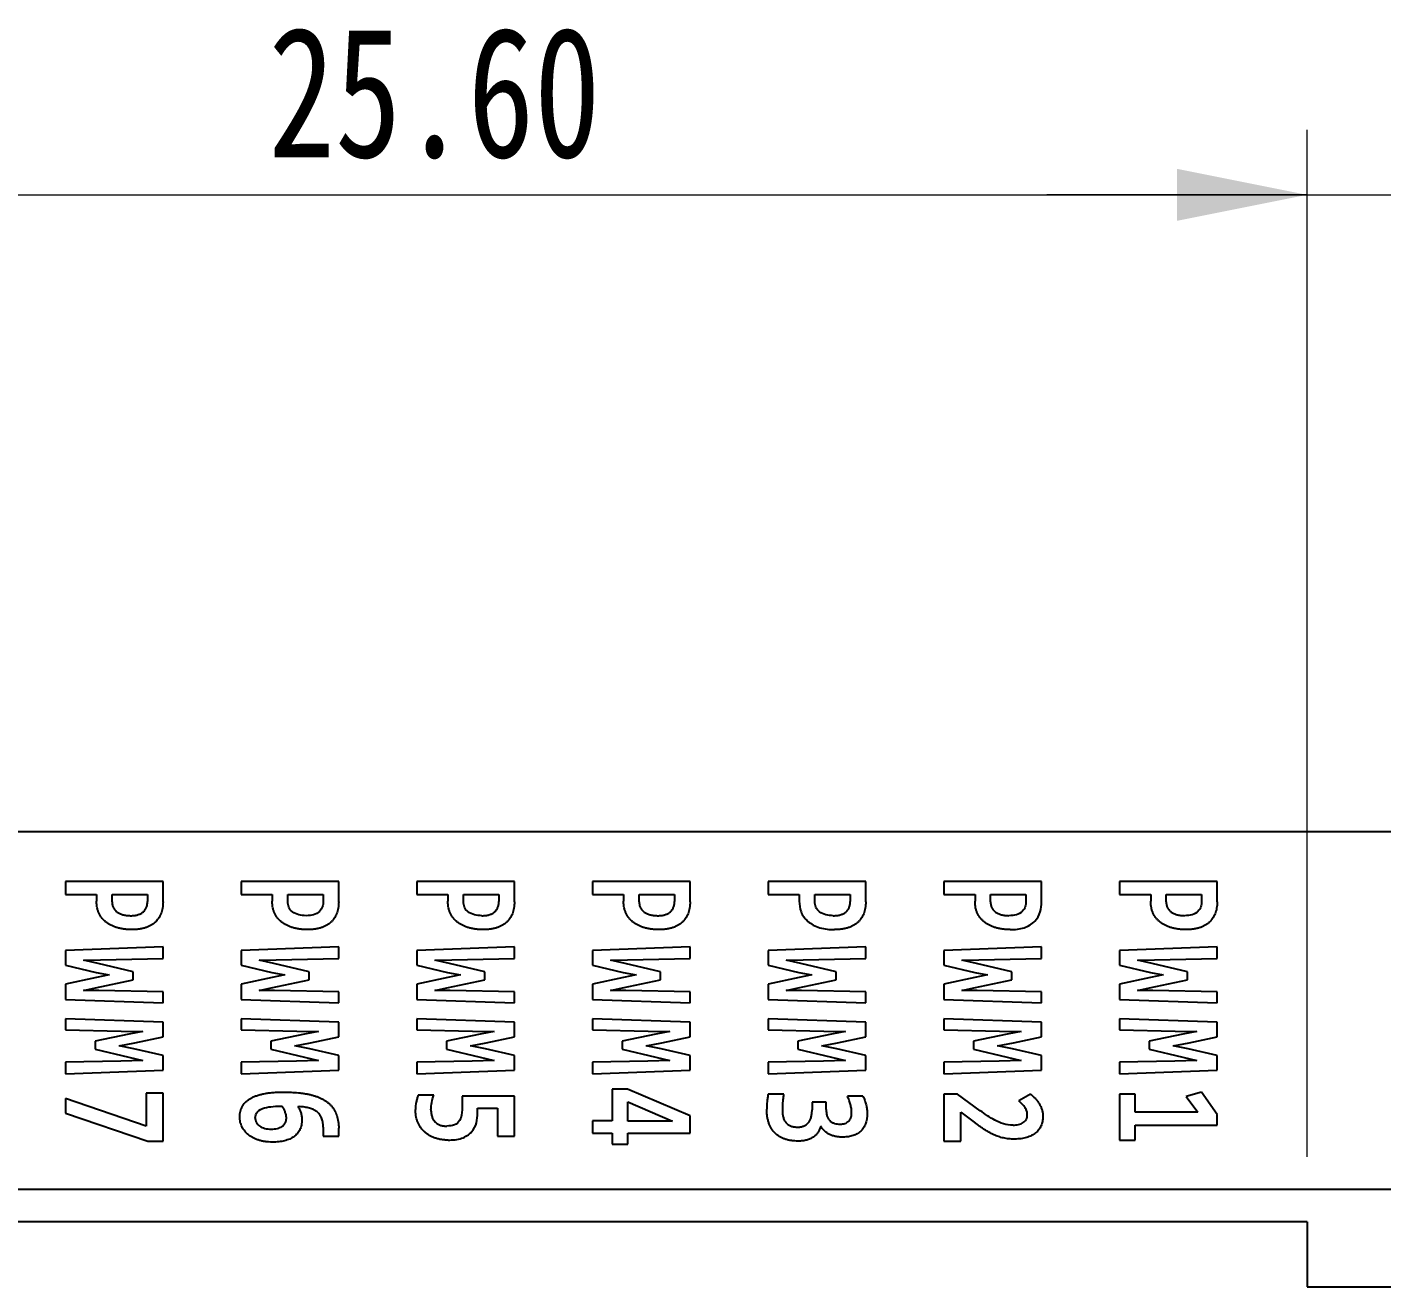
# Model space of a CAD drawing. Header units: millimetres. Extents: x 15 to 415, y 5 to 292.
# Drawn here: x 180.12 to 200.94, y 164.3 to 183.66 of the extents above; entities that cross this region are included whole.
import ezdxf

# ---------------------------------------------------------------- set-up
doc = ezdxf.new("R2010")
doc.units = ezdxf.units.MM
doc.styles.add('SLDTEXTSTYLE0', font='TXT', dxfattribs={"width": 0.75})
doc.dimstyles.new('SLDDIMSTYLE0', dxfattribs={"dimtxt": 2, "dimasz": 2, "dimexe": 0, "dimexo": 0.0625, "dimgap": 0.5, "dimtad": 1, "dimrnd": 1e-09, "dimzin": 4, "dimdsep": 46, "dimtxsty": 'SLDTEXTSTYLE0', "dimsah": 1, "dimcen": 0.09, "dimadec": 0, "dimazin": 1, "dimtfac": 1, "dimtmove": 0, "dimatfit": 0, "dimfxl": 1, "dimfrac": 2, "dimtolj": 1, "dimtzin": 12, "dimarcsym": 0})
doc.dimstyles.new('SLDDIMSTYLE3', dxfattribs={"dimtxt": 2, "dimasz": 2, "dimexe": 0, "dimexo": 0.0625, "dimgap": 0.5, "dimtad": 1, "dimrnd": 1e-09, "dimzin": 4, "dimdsep": 46, "dimtxsty": 'SLDTEXTSTYLE0', "dimsah": 1, "dimcen": 0.09, "dimadec": 0, "dimazin": 1, "dimtfac": 1, "dimtofl": 0, "dimtmove": 0, "dimatfit": 3, "dimfxl": 1, "dimfrac": 2, "dimtolj": 1, "dimtzin": 12, "dimarcsym": 0})

# ---------------------------------------------------------------- blocks, each defined once
blk = doc.blocks.new('_D_32')
at = {"color": 7, "linetype": 'Continuous', "lineweight": 18}
for p, q in [((174.186, 166.298), (174.186, 182.083)), ((199.786, 166.298), (199.786, 182.083)), ((174.186, 181.083), (199.786, 181.083))]:
    blk.add_line(p, q, dxfattribs=at)
for points in [[(174.186, 181.083), (176.186, 180.683), (176.186, 181.483)], [(199.786, 181.083), (197.786, 181.483), (197.786, 180.683)]]:
    blk.add_solid(points, dxfattribs=at)
at = {"color": 7, "linetype": 'Continuous', "lineweight": 18, "insert": (183.825, 183.661), "char_height": 2, "attachment_point": 1, "style": 'SLDTEXTSTYLE0'}
blk.add_mtext('25.60', dxfattribs=at)
blk = doc.blocks.new('_D_35')
at = {"color": 7, "linetype": 'Continuous', "lineweight": 18}
for p, q in [((199.786, 166.298), (199.786, 182.083)), ((208.986, 171.698), (208.986, 182.083)), ((199.786, 181.083), (195.786, 181.083)), ((199.786, 181.083), (208.986, 181.083)), ((208.986, 181.083), (212.986, 181.083))]:
    blk.add_line(p, q, dxfattribs=at)
for points in [[(199.786, 181.083), (197.786, 181.483), (197.786, 180.683)], [(208.986, 181.083), (210.986, 180.683), (210.986, 181.483)]]:
    blk.add_solid(points, dxfattribs=at)
at = {"color": 7, "linetype": 'Continuous', "lineweight": 18, "insert": (202.068, 183.661), "char_height": 2, "attachment_point": 1, "style": 'SLDTEXTSTYLE0'}
blk.add_mtext('9.20', dxfattribs=at)

msp = doc.modelspace()

# ---------------------------------------------------------------- linework, layer by layer
at = {"color": 7, "linetype": 'Continuous', "lineweight": 25}
for p, q in [((165.586, 171.298), (208.386, 171.298)), ((182.204, 170.527), (180.704, 170.527)), ((180.704, 170.527), (180.704, 170.327)), ((182.204, 170.215), (182.204, 170.527)), ((184.904, 170.527), (183.404, 170.527)), ((183.404, 170.527), (183.404, 170.327)), ((184.904, 170.215), (184.904, 170.527)), ((187.604, 170.527), (186.104, 170.527)), ((186.104, 170.527), (186.104, 170.327)), ((187.604, 170.215), (187.604, 170.527)), ((190.304, 170.527), (188.804, 170.527)), ((188.804, 170.527), (188.804, 170.327)), ((190.304, 170.215), (190.304, 170.527)), ((193.004, 170.527), (191.504, 170.527)), ((191.504, 170.527), (191.504, 170.327)), ((193.004, 170.215), (193.004, 170.527)), ((195.704, 170.527), (194.204, 170.527)), ((194.204, 170.527), (194.204, 170.327)), ((195.704, 170.215), (195.704, 170.527)), ((198.404, 170.527), (196.904, 170.527)), ((196.904, 170.527), (196.904, 170.327)), ((198.404, 170.215), (198.404, 170.527)), ((180.704, 170.327), (181.183, 170.327)), ((181.183, 170.327), (181.183, 170.225)), ((181.422, 170.327), (181.965, 170.327)), ((181.422, 170.217), (181.422, 170.327)), ((181.965, 170.327), (181.965, 170.223)), ((183.404, 170.327), (183.883, 170.327)), ((183.883, 170.327), (183.883, 170.225)), ((184.122, 170.327), (184.665, 170.327)), ((184.122, 170.217), (184.122, 170.327)), ((184.665, 170.327), (184.665, 170.223)), ((186.104, 170.327), (186.583, 170.327)), ((186.583, 170.327), (186.583, 170.225)), ((186.822, 170.327), (187.365, 170.327)), ((186.822, 170.217), (186.822, 170.327)), ((187.365, 170.327), (187.365, 170.223)), ((188.804, 170.327), (189.283, 170.327)), ((189.283, 170.327), (189.283, 170.225)), ((189.522, 170.327), (190.065, 170.327)), ((189.522, 170.217), (189.522, 170.327)), ((190.065, 170.327), (190.065, 170.223)), ((191.504, 170.327), (191.983, 170.327)), ((191.983, 170.327), (191.983, 170.225)), ((192.222, 170.327), (192.765, 170.327)), ((192.222, 170.217), (192.222, 170.327)), ((192.765, 170.327), (192.765, 170.223)), ((194.204, 170.327), (194.683, 170.327)), ((194.683, 170.327), (194.683, 170.225)), ((194.922, 170.327), (195.465, 170.327)), ((194.922, 170.217), (194.922, 170.327)), ((195.465, 170.327), (195.465, 170.223)), ((196.904, 170.327), (197.383, 170.327)), ((197.383, 170.327), (197.383, 170.225)), ((197.622, 170.327), (198.165, 170.327)), ((197.622, 170.217), (197.622, 170.327)), ((198.165, 170.327), (198.165, 170.223)), ((182.204, 169.523), (180.704, 169.469)), ((182.204, 169.347), (182.204, 169.523)), ((184.904, 169.523), (183.404, 169.469)), ((184.904, 169.347), (184.904, 169.523)), ((187.604, 169.523), (186.104, 169.469)), ((187.604, 169.347), (187.604, 169.523)), ((190.304, 169.523), (188.804, 169.469)), ((190.304, 169.347), (190.304, 169.523)), ((193.004, 169.523), (191.504, 169.469)), ((193.004, 169.347), (193.004, 169.523)), ((195.704, 169.523), (194.204, 169.469)), ((195.704, 169.347), (195.704, 169.523)), ((198.404, 169.523), (196.904, 169.469)), ((198.404, 169.347), (198.404, 169.523)), ((180.704, 169.469), (180.704, 169.245)), ((180.98, 169.321), (181.243, 169.326)), ((181.206, 169.269), (180.98, 169.321)), ((181.243, 169.326), (182.204, 169.347)), ((183.404, 169.469), (183.404, 169.245)), ((183.68, 169.321), (183.943, 169.326)), ((183.906, 169.269), (183.68, 169.321)), ((183.943, 169.326), (184.904, 169.347)), ((186.104, 169.469), (186.104, 169.245)), ((186.38, 169.321), (186.643, 169.326)), ((186.606, 169.269), (186.38, 169.321)), ((186.643, 169.326), (187.604, 169.347)), ((188.804, 169.469), (188.804, 169.245)), ((189.08, 169.321), (189.343, 169.326)), ((189.306, 169.269), (189.08, 169.321)), ((189.343, 169.326), (190.304, 169.347)), ((191.504, 169.469), (191.504, 169.245)), ((191.78, 169.321), (192.043, 169.326)), ((192.006, 169.269), (191.78, 169.321)), ((192.043, 169.326), (193.004, 169.347)), ((194.204, 169.469), (194.204, 169.245)), ((194.48, 169.321), (194.743, 169.326)), ((194.706, 169.269), (194.48, 169.321)), ((194.743, 169.326), (195.704, 169.347)), ((196.904, 169.469), (196.904, 169.245)), ((197.18, 169.321), (197.443, 169.326)), ((197.406, 169.269), (197.18, 169.321)), ((197.443, 169.326), (198.404, 169.347)), ((180.704, 169.245), (181.178, 169.132)), ((181.178, 169.132), (181.377, 169.093)), ((181.377, 169.093), (181.182, 169.055)), ((181.748, 169.143), (181.206, 169.269)), ((181.748, 169.018), (181.748, 169.143)), ((183.404, 169.245), (183.878, 169.132)), ((183.878, 169.132), (184.077, 169.093)), ((184.077, 169.093), (183.882, 169.055)), ((184.448, 169.143), (183.906, 169.269)), ((184.448, 169.018), (184.448, 169.143)), ((186.104, 169.245), (186.578, 169.132)), ((186.578, 169.132), (186.777, 169.093)), ((186.777, 169.093), (186.582, 169.055)), ((187.148, 169.143), (186.606, 169.269)), ((187.148, 169.018), (187.148, 169.143)), ((188.804, 169.245), (189.278, 169.132)), ((189.278, 169.132), (189.477, 169.093)), ((189.477, 169.093), (189.282, 169.055)), ((189.848, 169.143), (189.306, 169.269)), ((189.848, 169.018), (189.848, 169.143)), ((191.504, 169.245), (191.978, 169.132)), ((191.978, 169.132), (192.177, 169.093)), ((192.177, 169.093), (191.982, 169.055)), ((192.548, 169.143), (192.006, 169.269)), ((192.548, 169.018), (192.548, 169.143)), ((194.204, 169.245), (194.678, 169.132)), ((194.678, 169.132), (194.877, 169.093)), ((194.877, 169.093), (194.682, 169.055)), ((195.248, 169.143), (194.706, 169.269)), ((195.248, 169.018), (195.248, 169.143)), ((196.904, 169.245), (197.378, 169.132)), ((197.378, 169.132), (197.577, 169.093)), ((197.577, 169.093), (197.382, 169.055)), ((197.948, 169.143), (197.406, 169.269)), ((197.948, 169.018), (197.948, 169.143)), ((181.182, 169.055), (180.704, 168.95)), ((180.704, 168.95), (180.704, 168.716)), ((180.982, 168.855), (181.166, 168.895)), ((181.166, 168.895), (181.748, 169.018)), ((183.882, 169.055), (183.404, 168.95)), ((183.404, 168.95), (183.404, 168.716)), ((183.682, 168.855), (183.866, 168.895)), ((183.866, 168.895), (184.448, 169.018)), ((186.582, 169.055), (186.104, 168.95)), ((186.104, 168.95), (186.104, 168.716)), ((186.382, 168.855), (186.566, 168.895)), ((186.566, 168.895), (187.148, 169.018)), ((189.282, 169.055), (188.804, 168.95)), ((188.804, 168.95), (188.804, 168.716)), ((189.082, 168.855), (189.266, 168.895)), ((189.266, 168.895), (189.848, 169.018)), ((191.982, 169.055), (191.504, 168.95)), ((191.504, 168.95), (191.504, 168.716)), ((191.782, 168.855), (191.966, 168.895)), ((191.966, 168.895), (192.548, 169.018)), ((194.682, 169.055), (194.204, 168.95)), ((194.204, 168.95), (194.204, 168.716)), ((194.482, 168.855), (194.666, 168.895)), ((194.666, 168.895), (195.248, 169.018)), ((197.382, 169.055), (196.904, 168.95)), ((196.904, 168.95), (196.904, 168.716)), ((197.182, 168.855), (197.366, 168.895)), ((197.366, 168.895), (197.948, 169.018)), ((180.704, 168.716), (182.204, 168.662)), ((181.216, 168.853), (180.982, 168.855)), ((182.204, 168.831), (181.216, 168.853)), ((182.204, 168.662), (182.204, 168.831)), ((183.404, 168.716), (184.904, 168.662)), ((183.916, 168.853), (183.682, 168.855)), ((184.904, 168.831), (183.916, 168.853)), ((184.904, 168.662), (184.904, 168.831)), ((186.104, 168.716), (187.604, 168.662)), ((186.616, 168.853), (186.382, 168.855)), ((187.604, 168.831), (186.616, 168.853)), ((187.604, 168.662), (187.604, 168.831)), ((188.804, 168.716), (190.304, 168.662)), ((189.316, 168.853), (189.082, 168.855)), ((190.304, 168.831), (189.316, 168.853)), ((190.304, 168.662), (190.304, 168.831)), ((191.504, 168.716), (193.004, 168.662)), ((192.016, 168.853), (191.782, 168.855)), ((193.004, 168.831), (192.016, 168.853)), ((193.004, 168.662), (193.004, 168.831)), ((194.204, 168.716), (195.704, 168.662)), ((194.716, 168.853), (194.482, 168.855)), ((195.704, 168.831), (194.716, 168.853)), ((195.704, 168.662), (195.704, 168.831)), ((196.904, 168.716), (198.404, 168.662)), ((197.416, 168.853), (197.182, 168.855)), ((198.404, 168.831), (197.416, 168.853)), ((198.404, 168.662), (198.404, 168.831)), ((182.204, 168.365), (180.704, 168.419)), ((180.704, 168.419), (180.704, 168.25)), ((180.704, 168.25), (181.561, 168.231)), ((182.204, 168.14), (182.204, 168.365)), ((184.904, 168.365), (183.404, 168.419)), ((183.404, 168.419), (183.404, 168.25)), ((183.404, 168.25), (184.261, 168.231)), ((184.904, 168.14), (184.904, 168.365)), ((187.604, 168.365), (186.104, 168.419)), ((186.104, 168.419), (186.104, 168.25)), ((186.104, 168.25), (186.961, 168.231)), ((187.604, 168.14), (187.604, 168.365)), ((190.304, 168.365), (188.804, 168.419)), ((188.804, 168.419), (188.804, 168.25)), ((188.804, 168.25), (189.661, 168.231)), ((190.304, 168.14), (190.304, 168.365)), ((193.004, 168.365), (191.504, 168.419)), ((191.504, 168.419), (191.504, 168.25)), ((191.504, 168.25), (192.361, 168.231)), ((193.004, 168.14), (193.004, 168.365)), ((195.704, 168.365), (194.204, 168.419)), ((194.204, 168.419), (194.204, 168.25)), ((194.204, 168.25), (195.061, 168.231)), ((195.704, 168.14), (195.704, 168.365)), ((198.404, 168.365), (196.904, 168.419)), ((196.904, 168.419), (196.904, 168.25)), ((196.904, 168.25), (197.761, 168.231)), ((198.404, 168.14), (198.404, 168.365)), ((181.678, 168.181), (181.161, 168.076)), ((181.161, 168.076), (181.161, 167.951)), ((181.529, 168.004), (181.772, 168.048)), ((181.561, 168.231), (181.894, 168.224)), ((181.894, 168.224), (181.678, 168.181)), ((181.772, 168.048), (182.204, 168.14)), ((184.378, 168.181), (183.861, 168.076)), ((183.861, 168.076), (183.861, 167.951)), ((184.229, 168.004), (184.472, 168.048)), ((184.261, 168.231), (184.594, 168.224)), ((184.594, 168.224), (184.378, 168.181)), ((184.472, 168.048), (184.904, 168.14)), ((187.078, 168.181), (186.561, 168.076)), ((186.561, 168.076), (186.561, 167.951)), ((186.929, 168.004), (187.172, 168.048)), ((186.961, 168.231), (187.294, 168.224)), ((187.294, 168.224), (187.078, 168.181)), ((187.172, 168.048), (187.604, 168.14)), ((189.778, 168.181), (189.261, 168.076)), ((189.261, 168.076), (189.261, 167.951)), ((189.629, 168.004), (189.872, 168.048)), ((189.661, 168.231), (189.994, 168.224)), ((189.994, 168.224), (189.778, 168.181)), ((189.872, 168.048), (190.304, 168.14)), ((192.478, 168.181), (191.961, 168.076)), ((191.961, 168.076), (191.961, 167.951)), ((192.329, 168.004), (192.572, 168.048)), ((192.361, 168.231), (192.694, 168.224)), ((192.694, 168.224), (192.478, 168.181)), ((192.572, 168.048), (193.004, 168.14)), ((195.178, 168.181), (194.661, 168.076)), ((194.661, 168.076), (194.661, 167.951)), ((195.029, 168.004), (195.272, 168.048)), ((195.061, 168.231), (195.394, 168.224)), ((195.394, 168.224), (195.178, 168.181)), ((195.272, 168.048), (195.704, 168.14)), ((197.878, 168.181), (197.361, 168.076)), ((197.361, 168.076), (197.361, 167.951)), ((197.729, 168.004), (197.972, 168.048)), ((197.761, 168.231), (198.094, 168.224)), ((198.094, 168.224), (197.878, 168.181)), ((197.972, 168.048), (198.404, 168.14)), ((181.161, 167.951), (181.678, 167.83)), ((181.758, 167.958), (181.529, 168.004)), ((181.678, 167.83), (181.894, 167.777)), ((182.204, 167.857), (181.758, 167.958)), ((182.204, 167.628), (182.204, 167.857)), ((183.861, 167.951), (184.378, 167.83)), ((184.458, 167.958), (184.229, 168.004)), ((184.378, 167.83), (184.594, 167.777)), ((184.904, 167.857), (184.458, 167.958)), ((184.904, 167.628), (184.904, 167.857)), ((186.561, 167.951), (187.078, 167.83)), ((187.158, 167.958), (186.929, 168.004)), ((187.078, 167.83), (187.294, 167.777)), ((187.604, 167.857), (187.158, 167.958)), ((187.604, 167.628), (187.604, 167.857)), ((189.261, 167.951), (189.778, 167.83)), ((189.858, 167.958), (189.629, 168.004)), ((189.778, 167.83), (189.994, 167.777)), ((190.304, 167.857), (189.858, 167.958)), ((190.304, 167.628), (190.304, 167.857)), ((191.961, 167.951), (192.478, 167.83)), ((192.558, 167.958), (192.329, 168.004)), ((192.478, 167.83), (192.694, 167.777)), ((193.004, 167.857), (192.558, 167.958)), ((193.004, 167.628), (193.004, 167.857)), ((194.661, 167.951), (195.178, 167.83)), ((195.258, 167.958), (195.029, 168.004)), ((195.178, 167.83), (195.394, 167.777)), ((195.704, 167.857), (195.258, 167.958)), ((195.704, 167.628), (195.704, 167.857)), ((197.361, 167.951), (197.878, 167.83)), ((197.958, 167.958), (197.729, 168.004)), ((197.878, 167.83), (198.094, 167.777)), ((198.404, 167.857), (197.958, 167.958)), ((198.404, 167.628), (198.404, 167.857)), ((181.555, 167.77), (180.704, 167.75)), ((180.704, 167.75), (180.704, 167.574)), ((180.704, 167.574), (182.204, 167.628)), ((181.894, 167.777), (181.555, 167.77)), ((184.255, 167.77), (183.404, 167.75)), ((183.404, 167.75), (183.404, 167.574)), ((183.404, 167.574), (184.904, 167.628)), ((184.594, 167.777), (184.255, 167.77)), ((186.955, 167.77), (186.104, 167.75)), ((186.104, 167.75), (186.104, 167.574)), ((186.104, 167.574), (187.604, 167.628)), ((187.294, 167.777), (186.955, 167.77)), ((189.655, 167.77), (188.804, 167.75)), ((188.804, 167.75), (188.804, 167.574)), ((188.804, 167.574), (190.304, 167.628)), ((189.994, 167.777), (189.655, 167.77)), ((192.355, 167.77), (191.504, 167.75)), ((191.504, 167.75), (191.504, 167.574)), ((191.504, 167.574), (193.004, 167.628)), ((192.694, 167.777), (192.355, 167.77)), ((195.055, 167.77), (194.204, 167.75)), ((194.204, 167.75), (194.204, 167.574)), ((194.204, 167.574), (195.704, 167.628)), ((195.394, 167.777), (195.055, 167.77)), ((197.755, 167.77), (196.904, 167.75)), ((196.904, 167.75), (196.904, 167.574)), ((196.904, 167.574), (198.404, 167.628)), ((198.094, 167.777), (197.755, 167.77)), ((181.944, 166.767), (180.704, 167.193)), ((180.704, 167.193), (180.704, 166.97)), ((182.204, 167.277), (181.944, 167.277)), ((181.944, 167.277), (181.944, 166.767)), ((182.204, 166.539), (182.204, 167.277)), ((186.365, 167.246), (186.126, 167.246)), ((187.604, 167.231), (186.8, 167.231)), ((186.8, 167.231), (186.8, 167.022)), ((187.604, 166.616), (187.604, 167.231)), ((189.341, 167.339), (189.109, 167.339)), ((189.109, 167.339), (189.109, 166.849)), ((190.304, 166.929), (189.341, 167.339)), ((191.744, 167.262), (191.504, 167.262)), ((192.961, 167.231), (192.722, 167.231)), ((194.414, 167.262), (194.204, 167.262)), ((194.204, 167.262), (194.204, 166.539)), ((194.764, 167.006), (194.414, 167.262)), ((195.537, 167.262), (195.357, 167.156)), ((197.144, 167.262), (196.904, 167.262)), ((196.904, 167.262), (196.904, 166.555)), ((197.144, 166.985), (197.144, 167.262)), ((198.165, 167.292), (197.926, 167.226)), ((197.926, 167.226), (198.109, 166.985)), ((198.404, 166.949), (198.165, 167.292)), ((184.274, 167.072), (184.302, 167.07)), ((187.039, 166.969), (187.039, 167.047)), ((187.039, 167.047), (187.344, 167.047)), ((187.344, 167.047), (187.344, 166.616)), ((189.348, 166.847), (189.348, 167.145)), ((189.348, 167.145), (190.033, 166.847)), ((192.396, 167.139), (192.178, 167.139)), ((192.178, 167.139), (192.178, 167.019)), ((192.396, 167.027), (192.396, 167.139)), ((194.465, 166.539), (194.465, 166.985)), ((194.465, 166.985), (194.669, 166.829)), ((198.109, 166.985), (197.144, 166.985)), ((180.704, 166.97), (181.97, 166.539)), ((189.109, 166.849), (188.804, 166.849)), ((188.804, 166.849), (188.804, 166.662)), ((190.033, 166.847), (189.348, 166.847)), ((190.304, 166.662), (190.304, 166.929)), ((197.144, 166.555), (197.144, 166.785)), ((197.144, 166.785), (198.404, 166.785)), ((198.404, 166.785), (198.404, 166.949)), ((184.665, 166.754), (184.665, 166.616)), ((184.665, 166.616), (184.904, 166.616)), ((184.904, 166.616), (184.904, 166.736)), ((187.344, 166.616), (187.604, 166.616)), ((188.804, 166.662), (189.109, 166.662)), ((189.109, 166.662), (189.109, 166.493)), ((189.348, 166.493), (189.348, 166.662)), ((189.348, 166.662), (190.304, 166.662)), ((181.97, 166.539), (182.204, 166.539)), ((189.109, 166.493), (189.348, 166.493)), ((194.204, 166.539), (194.465, 166.539)), ((196.904, 166.555), (197.144, 166.555)), ((208.386, 165.798), (165.586, 165.798)), ((199.786, 165.298), (174.186, 165.298)), ((199.786, 165.298), (199.786, 164.298)), ((199.786, 164.298), (208.386, 164.298))]:
    msp.add_line(p, q, dxfattribs=at)
for points, knots in [([(181.725, 169.789), (181.706, 169.789), (181.668, 169.79), (181.612, 169.795), (181.559, 169.804), (181.508, 169.816), (181.46, 169.831), (181.415, 169.851), (181.373, 169.873), (181.335, 169.899), (181.3, 169.928), (181.27, 169.961), (181.243, 169.996), (181.222, 170.036), (181.204, 170.078), (181.192, 170.124), (181.184, 170.173), (181.183, 170.207), (181.183, 170.225)], [0, 0, 0, 0, 0.062241, 0.122409, 0.180976, 0.238816, 0.295945, 0.351906, 0.408023, 0.464686, 0.522343, 0.581494, 0.642693, 0.706887, 0.774372, 0.845113, 0.920212, 1, 1, 1, 1]), ([(181.422, 170.217), (181.422, 170.208), (181.423, 170.192), (181.426, 170.168), (181.432, 170.146), (181.441, 170.126), (181.452, 170.107), (181.466, 170.089), (181.481, 170.073), (181.499, 170.059), (181.518, 170.046), (181.54, 170.035), (181.564, 170.026), (181.589, 170.018), (181.616, 170.012), (181.644, 170.007), (181.674, 170.005), (181.695, 170.004), (181.705, 170.004)], [0, 0, 0, 0, 0.075461, 0.146962, 0.214932, 0.279171, 0.341247, 0.400617, 0.458535, 0.516103, 0.573069, 0.629627, 0.687094, 0.745841, 0.80592, 0.868207, 0.932508, 1, 1, 1, 1]), ([(181.705, 170.004), (181.715, 170.004), (181.734, 170.004), (181.762, 170.007), (181.788, 170.011), (181.813, 170.017), (181.836, 170.025), (181.858, 170.034), (181.877, 170.045), (181.896, 170.057), (181.912, 170.072), (181.925, 170.088), (181.938, 170.106), (181.947, 170.126), (181.956, 170.148), (181.961, 170.171), (181.965, 170.197), (181.965, 170.214), (181.965, 170.223)], [0, 0, 0, 0, 0.062782, 0.12312, 0.181326, 0.238048, 0.293523, 0.348464, 0.40253, 0.457337, 0.513596, 0.571577, 0.632321, 0.696523, 0.765278, 0.837969, 0.91656, 1, 1, 1, 1]), ([(182.204, 170.215), (182.204, 170.198), (182.203, 170.166), (182.198, 170.119), (182.187, 170.074), (182.174, 170.033), (182.156, 169.995), (182.135, 169.96), (182.11, 169.928), (182.081, 169.899), (182.048, 169.873), (182.012, 169.851), (181.973, 169.832), (181.93, 169.816), (181.883, 169.804), (181.833, 169.795), (181.78, 169.79), (181.744, 169.789), (181.725, 169.789)], [0, 0, 0, 0, 0.081257, 0.157715, 0.230167, 0.298885, 0.363529, 0.425326, 0.483947, 0.54078, 0.596099, 0.650353, 0.704896, 0.759995, 0.816443, 0.874977, 0.935818, 1, 1, 1, 1]), ([(184.425, 169.789), (184.406, 169.789), (184.368, 169.79), (184.312, 169.795), (184.259, 169.804), (184.208, 169.816), (184.16, 169.831), (184.115, 169.851), (184.073, 169.873), (184.035, 169.899), (184, 169.928), (183.97, 169.961), (183.943, 169.996), (183.922, 170.036), (183.904, 170.078), (183.892, 170.124), (183.884, 170.173), (183.883, 170.207), (183.883, 170.225)], [0, 0, 0, 0, 0.062241, 0.122409, 0.180976, 0.238816, 0.295945, 0.351906, 0.408023, 0.464686, 0.522343, 0.581494, 0.642693, 0.706887, 0.774372, 0.845113, 0.920212, 1, 1, 1, 1]), ([(184.405, 170.004), (184.366, 170.005), (184.328, 170.008), (184.254, 170.027), (184.221, 170.042), (184.168, 170.083), (184.149, 170.108), (184.126, 170.161), (184.123, 170.189), (184.122, 170.217)], [0, 0, 0, 0, 0.25, 0.25, 0.5, 0.5, 0.75, 0.75, 1, 1, 1, 1]), ([(184.665, 170.223), (184.665, 170.196), (184.663, 170.169), (184.645, 170.117), (184.631, 170.091), (184.586, 170.047), (184.554, 170.03), (184.484, 170.008), (184.444, 170.004), (184.405, 170.004)], [0, 0, 0, 0, 0.25, 0.25, 0.5, 0.5, 0.75, 0.75, 1, 1, 1, 1]), ([(184.904, 170.215), (184.904, 170.198), (184.903, 170.166), (184.898, 170.119), (184.887, 170.074), (184.874, 170.033), (184.856, 169.995), (184.835, 169.96), (184.81, 169.928), (184.781, 169.899), (184.748, 169.873), (184.712, 169.851), (184.673, 169.832), (184.63, 169.816), (184.583, 169.804), (184.533, 169.795), (184.48, 169.79), (184.444, 169.789), (184.425, 169.789)], [0, 0, 0, 0, 0.081257, 0.157715, 0.230167, 0.298885, 0.363529, 0.425326, 0.483947, 0.54078, 0.596099, 0.650353, 0.704896, 0.759995, 0.816443, 0.874977, 0.935818, 1, 1, 1, 1]), ([(187.125, 169.789), (187.106, 169.789), (187.068, 169.79), (187.012, 169.795), (186.959, 169.804), (186.908, 169.816), (186.86, 169.831), (186.815, 169.851), (186.773, 169.873), (186.735, 169.899), (186.7, 169.928), (186.67, 169.961), (186.643, 169.996), (186.622, 170.036), (186.604, 170.078), (186.592, 170.124), (186.584, 170.173), (186.583, 170.207), (186.583, 170.225)], [0, 0, 0, 0, 0.062241, 0.122409, 0.180976, 0.238816, 0.295945, 0.351906, 0.408023, 0.464686, 0.522343, 0.581494, 0.642693, 0.706887, 0.774372, 0.845113, 0.920212, 1, 1, 1, 1]), ([(187.105, 170.004), (187.066, 170.005), (187.028, 170.008), (186.954, 170.027), (186.921, 170.042), (186.868, 170.083), (186.849, 170.108), (186.826, 170.161), (186.823, 170.189), (186.822, 170.217)], [0, 0, 0, 0, 0.25, 0.25, 0.5, 0.5, 0.75, 0.75, 1, 1, 1, 1]), ([(187.105, 170.004), (187.115, 170.004), (187.134, 170.004), (187.162, 170.007), (187.188, 170.011), (187.213, 170.017), (187.236, 170.025), (187.258, 170.034), (187.277, 170.045), (187.296, 170.057), (187.312, 170.072), (187.325, 170.088), (187.338, 170.106), (187.347, 170.126), (187.356, 170.148), (187.361, 170.171), (187.365, 170.197), (187.365, 170.214), (187.365, 170.223)], [0, 0, 0, 0, 0.062782, 0.12312, 0.181326, 0.238048, 0.293523, 0.348464, 0.40253, 0.457337, 0.513596, 0.571577, 0.632321, 0.696523, 0.765278, 0.837969, 0.91656, 1, 1, 1, 1]), ([(187.604, 170.215), (187.604, 170.198), (187.603, 170.166), (187.598, 170.119), (187.587, 170.074), (187.574, 170.033), (187.556, 169.995), (187.535, 169.96), (187.51, 169.928), (187.481, 169.899), (187.448, 169.873), (187.412, 169.851), (187.373, 169.832), (187.33, 169.816), (187.283, 169.804), (187.233, 169.795), (187.18, 169.79), (187.144, 169.789), (187.125, 169.789)], [0, 0, 0, 0, 0.081257, 0.157715, 0.230167, 0.298885, 0.363529, 0.425326, 0.483947, 0.54078, 0.596099, 0.650353, 0.704896, 0.759995, 0.816443, 0.874977, 0.935818, 1, 1, 1, 1]), ([(189.825, 169.789), (189.806, 169.789), (189.768, 169.79), (189.712, 169.795), (189.659, 169.804), (189.608, 169.816), (189.56, 169.831), (189.515, 169.851), (189.473, 169.873), (189.435, 169.899), (189.4, 169.928), (189.37, 169.961), (189.343, 169.996), (189.322, 170.036), (189.304, 170.078), (189.292, 170.124), (189.284, 170.173), (189.283, 170.207), (189.283, 170.225)], [0, 0, 0, 0, 0.062241, 0.122409, 0.180976, 0.238816, 0.295945, 0.351906, 0.408023, 0.464686, 0.522343, 0.581494, 0.642693, 0.706887, 0.774372, 0.845113, 0.920212, 1, 1, 1, 1]), ([(189.522, 170.217), (189.522, 170.208), (189.523, 170.192), (189.526, 170.168), (189.532, 170.146), (189.541, 170.126), (189.552, 170.107), (189.566, 170.089), (189.581, 170.073), (189.599, 170.059), (189.618, 170.046), (189.64, 170.035), (189.664, 170.026), (189.689, 170.018), (189.716, 170.012), (189.744, 170.007), (189.774, 170.005), (189.795, 170.004), (189.805, 170.004)], [0, 0, 0, 0, 0.0754611, 0.1469623, 0.2149317, 0.2791714, 0.341247, 0.4006171, 0.4585351, 0.5161025, 0.5730686, 0.6296273, 0.6870942, 0.7458412, 0.8059199, 0.8682068, 0.9325079, 1, 1, 1, 1]), ([(189.805, 170.004), (189.815, 170.004), (189.834, 170.004), (189.862, 170.007), (189.888, 170.011), (189.913, 170.017), (189.936, 170.025), (189.958, 170.034), (189.977, 170.045), (189.996, 170.057), (190.012, 170.072), (190.025, 170.088), (190.038, 170.106), (190.047, 170.126), (190.056, 170.148), (190.061, 170.171), (190.065, 170.197), (190.065, 170.214), (190.065, 170.223)], [0, 0, 0, 0, 0.062782, 0.12312, 0.181326, 0.238048, 0.293523, 0.348464, 0.40253, 0.457337, 0.513596, 0.571577, 0.632321, 0.696523, 0.765278, 0.837969, 0.91656, 1, 1, 1, 1]), ([(190.304, 170.215), (190.304, 170.198), (190.303, 170.166), (190.298, 170.119), (190.287, 170.074), (190.274, 170.033), (190.256, 169.995), (190.235, 169.96), (190.21, 169.928), (190.181, 169.899), (190.148, 169.873), (190.112, 169.851), (190.073, 169.832), (190.03, 169.816), (189.983, 169.804), (189.933, 169.795), (189.88, 169.79), (189.844, 169.789), (189.825, 169.789)], [0, 0, 0, 0, 0.0812574, 0.157715, 0.2301674, 0.2988848, 0.3635285, 0.4253257, 0.4839472, 0.5407805, 0.5960987, 0.6503527, 0.7048956, 0.7599949, 0.8164428, 0.8749766, 0.9358182, 1, 1, 1, 1]), ([(191.983, 170.225), (191.984, 170.17), (191.99, 170.116), (192.031, 170.01), (192.065, 169.96), (192.163, 169.874), (192.227, 169.84), (192.369, 169.798), (192.447, 169.79), (192.525, 169.789)], [0, 0, 0, 0, 0.25, 0.25, 0.5, 0.5, 0.75, 0.75, 1, 1, 1, 1]), ([(192.505, 170.004), (192.466, 170.005), (192.428, 170.008), (192.354, 170.027), (192.321, 170.042), (192.268, 170.083), (192.249, 170.108), (192.226, 170.161), (192.223, 170.189), (192.222, 170.217)], [0, 0, 0, 0, 0.25, 0.25, 0.5, 0.5, 0.75, 0.75, 1, 1, 1, 1]), ([(192.505, 170.004), (192.515, 170.004), (192.534, 170.004), (192.562, 170.007), (192.588, 170.011), (192.613, 170.017), (192.636, 170.025), (192.658, 170.034), (192.677, 170.045), (192.696, 170.057), (192.712, 170.072), (192.725, 170.088), (192.738, 170.106), (192.747, 170.126), (192.756, 170.148), (192.761, 170.171), (192.765, 170.197), (192.765, 170.214), (192.765, 170.223)], [0, 0, 0, 0, 0.0627815, 0.1231202, 0.1813263, 0.2380484, 0.2935225, 0.3484637, 0.4025301, 0.4573372, 0.5135963, 0.5715773, 0.632321, 0.6965228, 0.7652775, 0.837969, 0.91656, 1, 1, 1, 1]), ([(193.004, 170.215), (193.004, 170.198), (193.003, 170.166), (192.998, 170.119), (192.987, 170.074), (192.974, 170.033), (192.956, 169.995), (192.935, 169.96), (192.91, 169.928), (192.881, 169.899), (192.848, 169.873), (192.812, 169.851), (192.773, 169.832), (192.73, 169.816), (192.683, 169.804), (192.633, 169.795), (192.58, 169.79), (192.544, 169.789), (192.525, 169.789)], [0, 0, 0, 0, 0.0812574, 0.157715, 0.2301674, 0.2988848, 0.3635285, 0.4253257, 0.4839472, 0.5407805, 0.5960987, 0.6503527, 0.7048956, 0.7599949, 0.8164428, 0.8749766, 0.9358182, 1, 1, 1, 1]), ([(195.225, 169.789), (195.206, 169.789), (195.168, 169.79), (195.112, 169.795), (195.059, 169.804), (195.008, 169.816), (194.96, 169.831), (194.915, 169.851), (194.873, 169.873), (194.835, 169.899), (194.8, 169.928), (194.77, 169.961), (194.743, 169.996), (194.722, 170.036), (194.704, 170.078), (194.692, 170.124), (194.684, 170.173), (194.683, 170.207), (194.683, 170.225)], [0, 0, 0, 0, 0.0622409, 0.122409, 0.1809756, 0.2388157, 0.2959446, 0.3519056, 0.408023, 0.4646862, 0.5223432, 0.5814941, 0.6426932, 0.7068868, 0.7743721, 0.8451131, 0.9202117, 1, 1, 1, 1]), ([(194.922, 170.217), (194.922, 170.208), (194.923, 170.192), (194.926, 170.168), (194.932, 170.146), (194.941, 170.126), (194.952, 170.107), (194.966, 170.089), (194.981, 170.073), (194.999, 170.059), (195.018, 170.046), (195.04, 170.035), (195.064, 170.026), (195.089, 170.018), (195.116, 170.012), (195.144, 170.007), (195.174, 170.005), (195.195, 170.004), (195.205, 170.004)], [0, 0, 0, 0, 0.075461, 0.146962, 0.214932, 0.279171, 0.341247, 0.400617, 0.458535, 0.516103, 0.573069, 0.629627, 0.687094, 0.745841, 0.80592, 0.868207, 0.932508, 1, 1, 1, 1]), ([(195.465, 170.223), (195.465, 170.196), (195.463, 170.169), (195.445, 170.117), (195.431, 170.091), (195.386, 170.047), (195.354, 170.03), (195.284, 170.008), (195.244, 170.004), (195.205, 170.004)], [0, 0, 0, 0, 0.25, 0.25, 0.5, 0.5, 0.75, 0.75, 1, 1, 1, 1]), ([(195.225, 169.789), (195.298, 169.79), (195.371, 169.797), (195.503, 169.841), (195.56, 169.876), (195.642, 169.962), (195.667, 170.011), (195.699, 170.112), (195.703, 170.164), (195.704, 170.215)], [0, 0, 0, 0, 0.25, 0.25, 0.5, 0.5, 0.75, 0.75, 1, 1, 1, 1]), ([(197.925, 169.789), (197.906, 169.789), (197.868, 169.79), (197.812, 169.795), (197.759, 169.804), (197.708, 169.816), (197.66, 169.831), (197.615, 169.851), (197.573, 169.873), (197.535, 169.899), (197.5, 169.928), (197.47, 169.961), (197.443, 169.996), (197.422, 170.036), (197.404, 170.078), (197.392, 170.124), (197.384, 170.173), (197.383, 170.207), (197.383, 170.225)], [0, 0, 0, 0, 0.062241, 0.122409, 0.180976, 0.238816, 0.295945, 0.351906, 0.408023, 0.464686, 0.522343, 0.581494, 0.642693, 0.706887, 0.774372, 0.845113, 0.920212, 1, 1, 1, 1]), ([(197.622, 170.217), (197.622, 170.208), (197.623, 170.192), (197.626, 170.168), (197.632, 170.146), (197.641, 170.126), (197.652, 170.107), (197.666, 170.089), (197.681, 170.073), (197.699, 170.059), (197.718, 170.046), (197.74, 170.035), (197.764, 170.026), (197.789, 170.018), (197.816, 170.012), (197.844, 170.007), (197.874, 170.005), (197.895, 170.004), (197.905, 170.004)], [0, 0, 0, 0, 0.075461, 0.146962, 0.214932, 0.279171, 0.341247, 0.400617, 0.458535, 0.516103, 0.573069, 0.629627, 0.687094, 0.745841, 0.80592, 0.868207, 0.932508, 1, 1, 1, 1]), ([(198.165, 170.223), (198.165, 170.196), (198.163, 170.169), (198.145, 170.117), (198.131, 170.091), (198.086, 170.047), (198.054, 170.03), (197.984, 170.008), (197.944, 170.004), (197.905, 170.004)], [0, 0, 0, 0, 0.25, 0.25, 0.5, 0.5, 0.75, 0.75, 1, 1, 1, 1]), ([(198.404, 170.215), (198.404, 170.198), (198.403, 170.166), (198.398, 170.119), (198.387, 170.074), (198.374, 170.033), (198.356, 169.995), (198.335, 169.96), (198.31, 169.928), (198.281, 169.899), (198.248, 169.873), (198.212, 169.851), (198.173, 169.832), (198.13, 169.816), (198.083, 169.804), (198.033, 169.795), (197.98, 169.79), (197.944, 169.789), (197.925, 169.789)], [0, 0, 0, 0, 0.081257, 0.157715, 0.230167, 0.298885, 0.363529, 0.425326, 0.483947, 0.54078, 0.596099, 0.650353, 0.704896, 0.759995, 0.816443, 0.874977, 0.935818, 1, 1, 1, 1]), ([(183.383, 166.912), (183.383, 166.927), (183.384, 166.956), (183.392, 166.998), (183.405, 167.038), (183.423, 167.075), (183.446, 167.109), (183.475, 167.141), (183.508, 167.17), (183.547, 167.195), (183.591, 167.219), (183.641, 167.238), (183.696, 167.255), (183.757, 167.269), (183.823, 167.28), (183.894, 167.287), (183.971, 167.292), (184.024, 167.292), (184.051, 167.292)], [0, 0, 0, 0, 0.064885, 0.126372, 0.18473, 0.240861, 0.29544, 0.349095, 0.402536, 0.456736, 0.512273, 0.570493, 0.631352, 0.695814, 0.764514, 0.838153, 0.916429, 1, 1, 1, 1]), ([(184.051, 167.292), (184.091, 167.292), (184.17, 167.291), (184.266, 167.284), (184.34, 167.276), (184.393, 167.268), (184.443, 167.259), (184.492, 167.248), (184.538, 167.234), (184.582, 167.219), (184.624, 167.201), (184.663, 167.182), (184.701, 167.16), (184.735, 167.135), (184.766, 167.108), (184.793, 167.078), (184.819, 167.046), (184.841, 167.01), (184.86, 166.972), (184.876, 166.931), (184.889, 166.887), (184.898, 166.84), (184.904, 166.789), (184.904, 166.754), (184.904, 166.736)], [0, 0, 0, 0, 0.0898457, 0.1755027, 0.2167181, 0.2568065, 0.2958329, 0.3336704, 0.3707805, 0.4072083, 0.443173, 0.4791083, 0.5150275, 0.5511617, 0.5878634, 0.6254694, 0.6641921, 0.704851, 0.7473409, 0.7919582, 0.8392383, 0.8892877, 0.9430688, 1, 1, 1, 1]), ([(186.126, 167.246), (186.12, 167.228), (186.113, 167.21), (186.108, 167.192), (186.103, 167.174), (186.099, 167.156), (186.095, 167.137), (186.088, 167.101), (186.084, 167.064), (186.083, 167.027)], [0, 0, 0, 0, 0.0000787012, 0.0000787012, 0.0000787012, 0.0001574367, 0.0001574367, 0.0001574367, 0.0003146539, 0.0003146539, 0.0003146539, 0.0003146539]), ([(191.504, 167.262), (191.5, 167.243), (191.497, 167.224), (191.495, 167.204), (191.492, 167.185), (191.49, 167.166), (191.488, 167.147), (191.485, 167.108), (191.483, 167.07), (191.483, 167.031)], [0, 0, 0, 0, 0.0000817615, 0.0000817615, 0.0000817615, 0.0001634351, 0.0001634351, 0.0001634351, 0.0003265784, 0.0003265784, 0.0003265784, 0.0003265784]), ([(191.744, 167.262), (191.741, 167.244), (191.734, 167.205), (191.727, 167.145), (191.723, 167.08), (191.722, 167.036), (191.722, 167.013)], [0, 0, 0, 0, 0.22031, 0.465216, 0.726949, 1, 1, 1, 1]), ([(192.787, 166.975), (192.786, 166.997), (192.785, 167.039), (192.77, 167.103), (192.749, 167.167), (192.731, 167.209), (192.722, 167.231)], [0, 0, 0, 0, 0.24448, 0.4887, 0.738375, 1, 1, 1, 1]), ([(192.961, 167.231), (192.967, 167.219), (192.977, 167.196), (192.991, 167.162), (193.002, 167.128), (193.011, 167.095), (193.018, 167.061), (193.023, 167.027), (193.026, 166.992), (193.026, 166.968), (193.026, 166.956)], [0, 0, 0, 0, 0.134419, 0.260868, 0.382511, 0.504099, 0.62566, 0.74733, 0.871171, 1, 1, 1, 1]), ([(195.537, 167.262), (195.551, 167.25), (195.579, 167.226), (195.615, 167.188), (195.648, 167.148), (195.675, 167.105), (195.699, 167.061), (195.714, 167.014), (195.725, 166.966), (195.726, 166.933), (195.726, 166.917)], [0, 0, 0, 0, 0.121432, 0.242908, 0.36541, 0.489228, 0.614115, 0.739581, 0.867854, 1, 1, 1, 1]), ([(183.622, 166.894), (183.623, 166.927), (183.63, 166.961), (183.68, 167.017), (183.72, 167.037), (183.805, 167.062), (183.851, 167.068), (183.943, 167.076), (183.989, 167.077), (184.035, 167.077)], [0, 0, 0, 0, 0.25, 0.25, 0.5, 0.5, 0.75, 0.75, 1, 1, 1, 1]), ([(184.1, 166.893), (184.1, 166.901), (184.099, 166.919), (184.095, 166.944), (184.088, 166.969), (184.08, 166.993), (184.07, 167.017), (184.059, 167.038), (184.048, 167.059), (184.039, 167.071), (184.035, 167.077)], [0, 0, 0, 0, 0.135427, 0.269249, 0.401728, 0.53211, 0.658975, 0.781034, 0.895752, 1, 1, 1, 1]), ([(184.274, 167.072), (184.283, 167.057), (184.303, 167.026), (184.319, 166.985), (184.33, 166.95), (184.335, 166.922), (184.339, 166.894), (184.339, 166.875), (184.339, 166.865)], [0, 0, 0, 0, 0.225578, 0.471751, 0.600694, 0.731559, 0.864871, 1, 1, 1, 1]), ([(184.665, 166.754), (184.665, 166.768), (184.664, 166.794), (184.66, 166.832), (184.652, 166.866), (184.641, 166.897), (184.627, 166.924), (184.611, 166.95), (184.591, 166.972), (184.569, 166.992), (184.544, 167.009), (184.517, 167.024), (184.486, 167.037), (184.454, 167.046), (184.419, 167.055), (184.382, 167.062), (184.342, 167.067), (184.315, 167.069), (184.302, 167.07)], [0, 0, 0, 0, 0.0889726, 0.1703872, 0.2452868, 0.3134021, 0.3768994, 0.4366912, 0.4929783, 0.5473987, 0.6003607, 0.6529999, 0.7061607, 0.7606581, 0.816743, 0.8752729, 0.9360718, 1, 1, 1, 1]), ([(186.587, 166.555), (186.567, 166.555), (186.529, 166.556), (186.473, 166.563), (186.421, 166.574), (186.372, 166.59), (186.326, 166.609), (186.285, 166.633), (186.247, 166.659), (186.213, 166.69), (186.182, 166.723), (186.157, 166.759), (186.133, 166.798), (186.115, 166.84), (186.1, 166.884), (186.091, 166.93), (186.084, 166.978), (186.083, 167.01), (186.083, 167.027)], [0, 0, 0, 0, 0.062734, 0.122626, 0.180587, 0.237471, 0.294053, 0.349987, 0.406836, 0.464805, 0.524271, 0.585652, 0.648803, 0.714887, 0.782962, 0.852977, 0.925369, 1, 1, 1, 1]), ([(186.322, 167.018), (186.322, 167.008), (186.322, 166.989), (186.326, 166.962), (186.33, 166.936), (186.338, 166.912), (186.346, 166.889), (186.358, 166.869), (186.37, 166.85), (186.386, 166.833), (186.403, 166.818), (186.421, 166.805), (186.441, 166.794), (186.463, 166.785), (186.487, 166.778), (186.512, 166.774), (186.538, 166.77), (186.556, 166.77), (186.565, 166.77)], [0, 0, 0, 0, 0.0859883, 0.1672662, 0.2440944, 0.3160923, 0.3834553, 0.4477023, 0.5088371, 0.5674723, 0.6235939, 0.6769072, 0.7296212, 0.7817099, 0.8337986, 0.8871306, 0.9421533, 1, 1, 1, 1]), ([(186.8, 167.022), (186.799, 166.965), (186.795, 166.906), (186.745, 166.828), (186.718, 166.804), (186.648, 166.775), (186.606, 166.771), (186.565, 166.77)], [0, 0, 0, 0, 0.5, 0.5, 0.75, 0.75, 1, 1, 1, 1]), ([(191.968, 166.539), (191.95, 166.54), (191.914, 166.54), (191.861, 166.546), (191.812, 166.555), (191.765, 166.568), (191.722, 166.585), (191.682, 166.606), (191.645, 166.631), (191.611, 166.659), (191.582, 166.692), (191.556, 166.729), (191.534, 166.77), (191.515, 166.814), (191.501, 166.863), (191.49, 166.915), (191.484, 166.972), (191.483, 167.011), (191.483, 167.031)], [0, 0, 0, 0, 0.05705, 0.111807, 0.164857, 0.216645, 0.267967, 0.319357, 0.371932, 0.426491, 0.483629, 0.543773, 0.607654, 0.675621, 0.748713, 0.826642, 0.910435, 1, 1, 1, 1]), ([(191.722, 167.013), (191.722, 167.002), (191.722, 166.981), (191.726, 166.951), (191.73, 166.923), (191.737, 166.898), (191.746, 166.874), (191.757, 166.853), (191.769, 166.833), (191.783, 166.816), (191.8, 166.801), (191.817, 166.788), (191.837, 166.778), (191.859, 166.769), (191.882, 166.763), (191.907, 166.758), (191.933, 166.755), (191.951, 166.755), (191.96, 166.754)], [0, 0, 0, 0, 0.093417, 0.180164, 0.260402, 0.335282, 0.404246, 0.468549, 0.528792, 0.585442, 0.639287, 0.690276, 0.74027, 0.790098, 0.840342, 0.891478, 0.944994, 1, 1, 1, 1]), ([(191.96, 166.754), (191.968, 166.755), (191.984, 166.755), (192.007, 166.758), (192.029, 166.763), (192.05, 166.77), (192.07, 166.779), (192.088, 166.79), (192.104, 166.803), (192.119, 166.818), (192.133, 166.836), (192.145, 166.855), (192.155, 166.877), (192.163, 166.901), (192.17, 166.927), (192.175, 166.956), (192.178, 166.987), (192.178, 167.008), (192.178, 167.019)], [0, 0, 0, 0, 0.049818, 0.098192, 0.146045, 0.193066, 0.240673, 0.289837, 0.340451, 0.394285, 0.451986, 0.513802, 0.580262, 0.651794, 0.729429, 0.813455, 0.903301, 1, 1, 1, 1]), ([(192.396, 167.027), (192.396, 167.016), (192.396, 166.996), (192.4, 166.967), (192.404, 166.941), (192.412, 166.918), (192.421, 166.897), (192.432, 166.879), (192.444, 166.862), (192.458, 166.848), (192.473, 166.836), (192.489, 166.826), (192.507, 166.818), (192.532, 166.809), (192.566, 166.802), (192.594, 166.801), (192.608, 166.801)], [0, 0, 0, 0, 0.1024041, 0.1965098, 0.2817226, 0.3586919, 0.4291359, 0.4935805, 0.5533491, 0.6084106, 0.6604614, 0.7103065, 0.7588606, 0.8067434, 0.9027128, 1, 1, 1, 1]), ([(195.269, 166.785), (195.218, 166.786), (195.168, 166.79), (195.073, 166.818), (195.03, 166.838), (194.909, 166.904), (194.836, 166.954), (194.764, 167.006)], [0, 0, 0, 0, 0.25, 0.25, 0.5, 0.5, 1, 1, 1, 1]), ([(195.487, 166.937), (195.487, 166.947), (195.486, 166.968), (195.479, 166.998), (195.468, 167.026), (195.452, 167.054), (195.433, 167.081), (195.41, 167.107), (195.385, 167.132), (195.366, 167.148), (195.357, 167.156)], [0, 0, 0, 0, 0.127552, 0.251408, 0.373334, 0.495622, 0.618372, 0.743337, 0.870165, 1, 1, 1, 1]), ([(183.881, 166.524), (183.863, 166.524), (183.827, 166.525), (183.774, 166.53), (183.724, 166.54), (183.676, 166.552), (183.632, 166.568), (183.591, 166.587), (183.553, 166.609), (183.518, 166.633), (183.487, 166.66), (183.46, 166.69), (183.437, 166.722), (183.417, 166.756), (183.402, 166.793), (183.391, 166.831), (183.384, 166.871), (183.383, 166.898), (183.383, 166.912)], [0, 0, 0, 0, 0.066215, 0.130127, 0.192111, 0.252841, 0.31236, 0.371131, 0.42947, 0.48807, 0.546983, 0.606883, 0.667501, 0.730498, 0.795213, 0.861106, 0.929317, 1, 1, 1, 1]), ([(183.622, 166.894), (183.622, 166.888), (183.622, 166.876), (183.626, 166.858), (183.631, 166.84), (183.641, 166.819), (183.66, 166.794), (183.689, 166.769), (183.726, 166.749), (183.768, 166.734), (183.816, 166.725), (183.85, 166.724), (183.868, 166.724)], [0, 0, 0, 0, 0.069266, 0.135559, 0.200181, 0.263075, 0.383005, 0.50001, 0.617428, 0.73772, 0.864593, 1, 1, 1, 1]), ([(183.868, 166.724), (183.884, 166.724), (183.916, 166.725), (183.961, 166.732), (184.002, 166.745), (184.03, 166.76), (184.05, 166.775), (184.062, 166.787), (184.074, 166.801), (184.083, 166.817), (184.091, 166.834), (184.096, 166.852), (184.1, 166.872), (184.1, 166.886), (184.1, 166.893)], [0, 0, 0, 0, 0.129094, 0.250157, 0.364663, 0.47574, 0.532055, 0.589131, 0.648035, 0.710511, 0.776133, 0.845593, 0.920359, 1, 1, 1, 1]), ([(184.339, 166.865), (184.339, 166.851), (184.338, 166.825), (184.332, 166.786), (184.323, 166.75), (184.309, 166.716), (184.291, 166.685), (184.27, 166.657), (184.246, 166.632), (184.218, 166.609), (184.186, 166.589), (184.152, 166.571), (184.114, 166.556), (184.073, 166.544), (184.029, 166.535), (183.982, 166.529), (183.933, 166.525), (183.899, 166.524), (183.881, 166.524)], [0, 0, 0, 0, 0.076683, 0.148793, 0.217262, 0.28221, 0.343961, 0.403303, 0.460361, 0.516603, 0.572134, 0.627984, 0.684354, 0.742616, 0.802885, 0.865552, 0.93093, 1, 1, 1, 1]), ([(186.587, 166.555), (186.657, 166.556), (186.729, 166.561), (186.856, 166.605), (186.91, 166.639), (186.985, 166.724), (187.008, 166.771), (187.034, 166.87), (187.038, 166.919), (187.039, 166.969)], [0, 0, 0, 0, 0.25, 0.25, 0.5, 0.5, 0.75, 0.75, 1, 1, 1, 1]), ([(192.608, 166.801), (192.622, 166.801), (192.648, 166.802), (192.685, 166.81), (192.717, 166.824), (192.738, 166.84), (192.753, 166.855), (192.762, 166.868), (192.77, 166.882), (192.776, 166.898), (192.781, 166.915), (192.785, 166.934), (192.787, 166.954), (192.787, 166.968), (192.787, 166.975)], [0, 0, 0, 0, 0.118862, 0.227765, 0.330951, 0.436811, 0.493248, 0.551438, 0.614301, 0.681491, 0.752483, 0.829545, 0.911932, 1, 1, 1, 1]), ([(193.026, 166.956), (193.026, 166.942), (193.025, 166.915), (193.021, 166.875), (193.012, 166.838), (193.001, 166.803), (192.987, 166.771), (192.97, 166.742), (192.95, 166.715), (192.927, 166.691), (192.902, 166.67), (192.874, 166.651), (192.843, 166.636), (192.81, 166.623), (192.774, 166.613), (192.737, 166.606), (192.697, 166.602), (192.67, 166.601), (192.656, 166.601)], [0, 0, 0, 0, 0.08527, 0.165492, 0.240547, 0.311799, 0.378504, 0.441552, 0.502087, 0.559384, 0.614753, 0.668921, 0.722383, 0.776035, 0.829868, 0.88465, 0.941179, 1, 1, 1, 1]), ([(195.288, 166.57), (195.273, 166.57), (195.244, 166.571), (195.202, 166.574), (195.161, 166.579), (195.121, 166.587), (195.082, 166.597), (195.044, 166.608), (195.007, 166.622), (194.957, 166.643), (194.895, 166.675), (194.835, 166.711), (194.786, 166.744), (194.748, 166.77), (194.709, 166.799), (194.683, 166.819), (194.669, 166.829)], [0, 0, 0, 0, 0.0591327, 0.1166976, 0.173114, 0.2281123, 0.283019, 0.3384127, 0.3951608, 0.4530583, 0.5739295, 0.7038993, 0.7729068, 0.8454609, 0.9212622, 1, 1, 1, 1]), ([(195.269, 166.785), (195.284, 166.786), (195.312, 166.786), (195.354, 166.794), (195.391, 166.806), (195.424, 166.823), (195.451, 166.845), (195.468, 166.867), (195.478, 166.886), (195.483, 166.902), (195.487, 166.919), (195.487, 166.931), (195.487, 166.937)], [0, 0, 0, 0, 0.125886, 0.249316, 0.368717, 0.483943, 0.600886, 0.723837, 0.788846, 0.855954, 0.925828, 1, 1, 1, 1]), ([(195.726, 166.917), (195.726, 166.904), (195.725, 166.879), (195.72, 166.842), (195.711, 166.808), (195.699, 166.775), (195.683, 166.744), (195.664, 166.715), (195.642, 166.689), (195.616, 166.665), (195.586, 166.644), (195.554, 166.624), (195.517, 166.608), (195.477, 166.594), (195.434, 166.584), (195.388, 166.576), (195.339, 166.571), (195.305, 166.57), (195.288, 166.57)], [0, 0, 0, 0, 0.072471, 0.142101, 0.208764, 0.273296, 0.33526, 0.394764, 0.452815, 0.509673, 0.566056, 0.622695, 0.680452, 0.739333, 0.800286, 0.863599, 0.92977, 1, 1, 1, 1]), ([(192.312, 166.771), (192.309, 166.763), (192.305, 166.746), (192.296, 166.721), (192.285, 166.698), (192.272, 166.676), (192.257, 166.655), (192.24, 166.636), (192.221, 166.618), (192.199, 166.602), (192.176, 166.588), (192.151, 166.575), (192.124, 166.564), (192.096, 166.555), (192.067, 166.548), (192.035, 166.543), (192.002, 166.54), (191.979, 166.539), (191.968, 166.539)], [0, 0, 0, 0, 0.070728, 0.139122, 0.205695, 0.270622, 0.332812, 0.394456, 0.454237, 0.513993, 0.572917, 0.631152, 0.689662, 0.748975, 0.80877, 0.870085, 0.933674, 1, 1, 1, 1]), ([(192.656, 166.601), (192.645, 166.601), (192.624, 166.601), (192.592, 166.603), (192.563, 166.607), (192.535, 166.612), (192.508, 166.618), (192.483, 166.626), (192.46, 166.635), (192.431, 166.649), (192.398, 166.67), (192.364, 166.7), (192.334, 166.733), (192.319, 166.758), (192.312, 166.771)], [0, 0, 0, 0, 0.072989, 0.141765, 0.208783, 0.272446, 0.334283, 0.393542, 0.452787, 0.510582, 0.626694, 0.744756, 0.868726, 1, 1, 1, 1])]:
    msp.add_open_spline(points, degree=3, knots=knots, dxfattribs=at)
msp.add_open_spline([(186.322, 167.018), (186.324, 167.095), (186.335, 167.172), (186.365, 167.246)], degree=3, dxfattribs=at)

# ---------------------------------------------------------------- dimensions: what is measured, and where the dimension line sits
at = {"color": 7, "linetype": 'Continuous', "lineweight": 18}
for base, p1, p2, dimstyle, picture, middle in [((199.786, 181.083), (174.186, 165.298), (199.786, 165.298), 'SLDDIMSTYLE3', '_D_32', (187.15, 181.083)), ((208.986, 181.083), (199.786, 165.298), (208.986, 170.698), 'SLDDIMSTYLE0', '_D_35', (204.654, 181.083))]:
    dim = msp.add_linear_dim(base=base, p1=p1, p2=p2, dimstyle=dimstyle, dxfattribs=at)
    dim.commit()
    dim.dimension.update_dxf_attribs({"geometry": picture, "text_midpoint": middle, "dimtype": 160})

doc.saveas('drawing.dxf')
